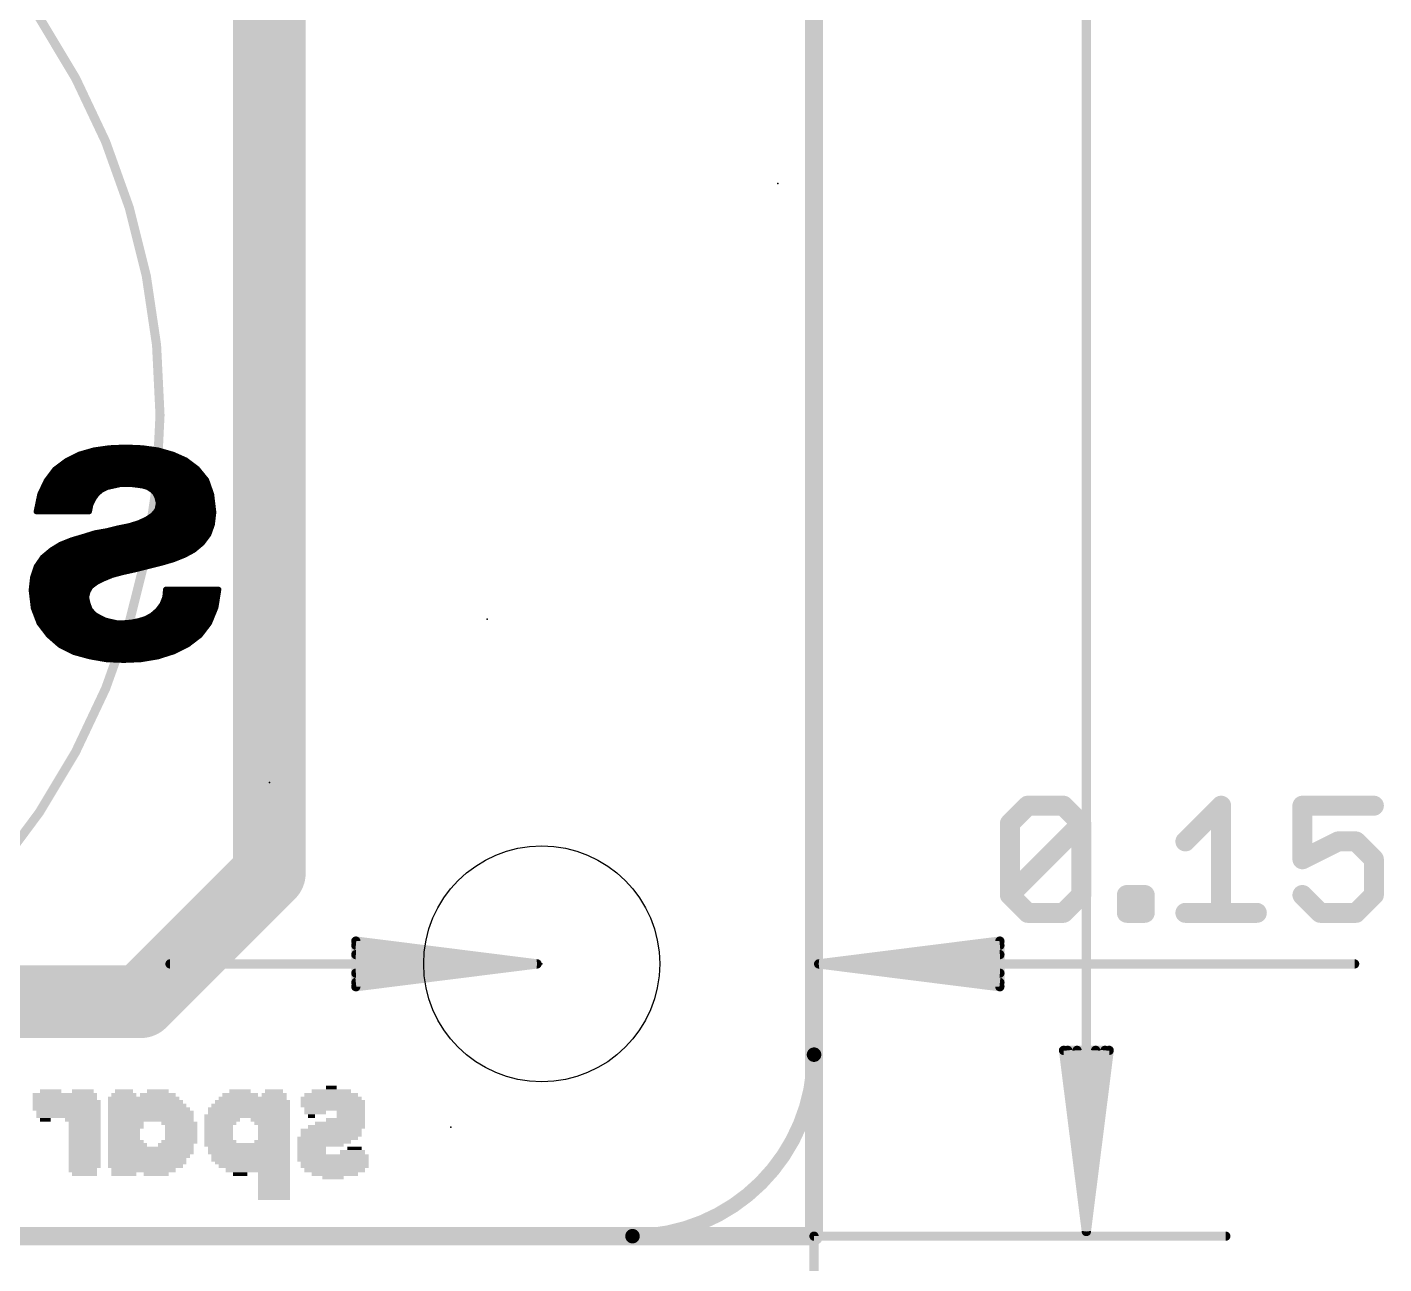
# Model space of a CAD drawing. Extents: x -5 to 107, y -9 to 51.
# Drawn here: x 27.09 to 46.07, y -0.39 to 16.92 of the extents above; entities that cross this region are included whole.
import ezdxf

# ---------------------------------------------------------------- set-up
doc = ezdxf.new("R2010")
doc.units = 0
for name, color, linetype in [('1', 12, 'CONTINUOUS'), ('16', 132, 'CONTINUOUS'), ('20', 53, 'CONTINUOUS'), ('22', 40, 'CONTINUOUS'), ('23', 53, 'CONTINUOUS'), ('24', 53, 'CONTINUOUS'), ('49', 253, 'CONTINUOUS'), ('51', 53, 'CONTINUOUS')]:
    doc.layers.add(name, color=color, linetype=linetype)

# ---------------------------------------------------------------- blocks, each defined once
blk = doc.blocks.new('RECT')
blk.add_solid([(-0.5, -0.5), (0.5, -0.5), (-0.5, 0.5), (0.5, 0.5)])

msp = doc.modelspace()

# ---------------------------------------------------------------- linework, layer by layer
at = {"layer": '1', "const_width": 1.016}
for points in [[(30.48, 5.08), (30.48, 29.21)], [(28.68, 3.28), (30.48, 5.08)], [(19.05, 3.28), (28.68, 3.28)]]:
    msp.add_lwpolyline(points, dxfattribs=at)
at = {"layer": '1', "const_width": 0.508}
for points in [[(30.6596, 4.9004, 1), (30.3004, 5.2596)], [(30.226, 5.08, 1), (30.734, 5.08)], [(28.5004, 3.4596, 1), (28.8596, 3.1004)], [(28.68, 3.026, 1), (28.68, 3.534)]]:
    msp.add_lwpolyline(points, format="xyb", dxfattribs=at)
at = {"layer": '16', "const_width": 0.254}
for points in [[(38.1, 0), (38.1, 50.8)], [(0, 0), (38.1, 0)]]:
    msp.add_lwpolyline(points, dxfattribs=at)
at = {"layer": '16', "const_width": 0.127}
for points in [[(38.0365, 0, 1), (38.1635, 0)], [(38.1, -0.0635, 1), (38.1, 0.0635)]]:
    msp.add_lwpolyline(points, format="xyb", dxfattribs=at)
at = {"layer": '20', "const_width": 0.2032}
for points in [[(38.1, 48.26), (38.1, 2.54)], [(2.54, 0), (35.56, 0)]]:
    msp.add_lwpolyline(points, dxfattribs=at)
at = {"layer": '20'}
for points, const_width in [([(35.56, 0, 0.4142), (38.1, 2.54)], 0.2032), ([(38.1508, 2.54, 1), (38.0492, 2.54)], 0.1016), ([(38.0492, 2.54, 1), (38.1508, 2.54)], 0.1016), ([(35.56, 0.0508, 1), (35.56, -0.0508)], 0.1016), ([(35.56, -0.0508, 1), (35.56, 0.0508)], 0.1016)]:
    msp.add_lwpolyline(points, format="xyb", dxfattribs=dict(at, const_width=const_width))
msp.add_circle((34.29, 3.81), 1.651, dxfattribs=at)
at = {"layer": '22', "const_width": 0.0762}
for points in [[(28.03, 11), (27.82, 10.94)], [(27.9348, 10.9728), (29.0152, 10.9728)], [(28.24, 11.03), (28.03, 11)], [(28.47, 11.04), (28.24, 11.03)], [(28.7, 11.03), (28.47, 11.04)], [(28.92, 11), (28.7, 11.03)], [(29.13, 10.94), (28.92, 11)], [(27.64, 10.85), (27.48, 10.73)], [(27.6005, 10.8204), (29.3628, 10.8204)], [(27.82, 10.94), (27.64, 10.85)], [(27.7332, 10.8966), (29.2277, 10.8966)], [(29.31, 10.86), (29.13, 10.94)], [(29.47, 10.74), (29.31, 10.86)], [(27.48, 10.73), (27.36, 10.57)], [(27.3764, 10.5918), (29.5904, 10.5918)], [(27.4335, 10.668), (29.5285, 10.668)], [(27.4989, 10.7442), (29.4644, 10.7442)], [(29.6, 10.58), (29.47, 10.74)], [(27.36, 10.57), (27.27, 10.38)], [(27.2981, 10.4394), (28.1293, 10.4394)], [(27.3342, 10.5156), (28.3702, 10.5156)], [(28.07, 10.39), (28.13, 10.44)], [(28.13, 10.44), (28.21, 10.48)], [(28.21, 10.48), (28.3, 10.5)], [(28.3, 10.5), (28.39, 10.52)], [(28.39, 10.52), (28.56, 10.52)], [(28.56, 10.52), (28.64, 10.51)], [(28.5952, 10.5156), (29.6225, 10.5156)], [(28.64, 10.51), (28.71, 10.5)], [(28.71, 10.5), (28.78, 10.48)], [(28.78, 10.48), (28.84, 10.44)], [(28.84, 10.44), (28.88, 10.4)], [(28.8406, 10.4394), (29.6492, 10.4394)], [(29.67, 10.38), (29.6, 10.58)], [(27.27, 10.38), (27.22, 10.14)], [(27.2506, 10.287), (28.0035, 10.287)], [(27.2665, 10.3632), (28.0509, 10.3632)], [(27.96, 10.14), (27.98, 10.24)], [(27.98, 10.24), (28.02, 10.32)], [(28.02, 10.32), (28.07, 10.39)], [(28.88, 10.4), (28.91, 10.34)], [(28.8984, 10.3632), (29.672, 10.3632)], [(28.91, 10.34), (28.93, 10.26)], [(28.93, 10.26), (28.91, 10.16)], [(28.9233, 10.287), (29.6812, 10.287)], [(29.7, 10.13), (29.67, 10.38)], [(27.22, 10.14), (27.96, 10.14)], [(27.2348, 10.2108), (27.9742, 10.2108)], [(28.76, 10.03), (28.65, 9.98)], [(28.85, 10.09), (28.76, 10.03)], [(28.8026, 10.0584), (29.6916, 10.0584)], [(28.91, 10.16), (28.85, 10.09)], [(28.8882, 10.1346), (29.6995, 10.1346)], [(28.9202, 10.2108), (29.6903, 10.2108)], [(29.68, 9.96), (29.7, 10.13)], [(28.04, 9.84), (27.88, 9.79)], [(28.21, 9.87), (28.04, 9.84)], [(28.37, 9.91), (28.21, 9.87)], [(28.354, 9.906), (29.6607, 9.906)], [(28.52, 9.94), (28.37, 9.91)], [(28.65, 9.98), (28.52, 9.94)], [(28.6548, 9.9822), (29.6826, 9.9822)], [(29.63, 9.82), (29.68, 9.96)], [(27.56, 9.68), (27.43, 9.6)], [(27.5558, 9.6774), (29.5129, 9.6774)], [(27.71, 9.74), (27.56, 9.68)], [(27.88, 9.79), (27.71, 9.74)], [(27.7562, 9.7536), (29.5802, 9.7536)], [(28.0074, 9.8298), (29.6335, 9.8298)], [(29.42, 9.6), (29.54, 9.7)], [(29.54, 9.7), (29.63, 9.82)], [(27.31, 9.5), (27.22, 9.37)], [(27.43, 9.6), (27.31, 9.5)], [(27.34, 9.525), (29.2775, 9.525)], [(27.432, 9.6012), (29.4214, 9.6012)], [(28.97, 9.42), (29.14, 9.47)], [(29.14, 9.47), (29.29, 9.53)], [(29.29, 9.53), (29.42, 9.6)], [(27.22, 9.37), (27.17, 9.22)], [(27.1955, 9.2964), (28.4588, 9.2964)], [(27.2218, 9.3726), (28.7804, 9.3726)], [(27.2746, 9.4488), (29.0679, 9.4488)], [(28.28, 9.25), (28.43, 9.29)], [(28.43, 9.29), (28.61, 9.33)], [(28.61, 9.33), (28.81, 9.38)], [(28.81, 9.38), (28.97, 9.42)], [(27.17, 9.22), (27.15, 9.04)], [(27.1616, 9.144), (28.052, 9.144)], [(27.1701, 9.2202), (28.2085, 9.2202)], [(27.94, 9.02), (27.98, 9.09)], [(27.98, 9.09), (28.06, 9.15)], [(28.06, 9.15), (28.16, 9.2)], [(28.16, 9.2), (28.28, 9.25)], [(27.15, 9.04), (27.18, 8.79)], [(27.1531, 9.0678), (27.9673, 9.0678)], [(27.1558, 8.9916), (27.9329, 8.9916)], [(27.165, 8.9154), (27.9255, 8.9154)], [(27.92, 8.94), (27.94, 9.02)], [(27.94, 8.85), (27.92, 8.94)], [(29.02, 8.94), (28.98, 8.84)], [(29.0102, 8.9154), (29.7485, 8.9154)], [(29.03, 9.05), (29.02, 8.94)], [(29.0247, 8.9916), (29.7607, 8.9916)], [(29.12, 9.05), (29.03, 9.05)], [(29.77, 9.05), (29.12, 9.05)], [(29.73, 8.8), (29.77, 9.05)], [(27.1741, 8.8392), (27.9441, 8.8392)], [(27.18, 8.79), (27.26, 8.58)], [(27.1903, 8.763), (27.976, 8.763)], [(27.97, 8.77), (27.94, 8.85)], [(28.03, 8.7), (27.97, 8.77)], [(28.1, 8.66), (28.03, 8.7)], [(28.92, 8.76), (28.84, 8.69)], [(28.98, 8.84), (28.92, 8.76)], [(28.9223, 8.763), (29.7149, 8.763)], [(28.9794, 8.8392), (29.7363, 8.8392)], [(29.64, 8.58), (29.73, 8.8)], [(27.2193, 8.6868), (28.0531, 8.6868)], [(27.2483, 8.6106), (28.2176, 8.6106)], [(27.26, 8.58), (27.39, 8.41)], [(27.2949, 8.5344), (29.6051, 8.5344)], [(28.18, 8.62), (28.1, 8.66)], [(28.26, 8.6), (28.18, 8.62)], [(28.35, 8.58), (28.26, 8.6)], [(28.43, 8.58), (28.35, 8.58)], [(28.55, 8.59), (28.43, 8.58)], [(28.65, 8.61), (28.55, 8.59)], [(28.75, 8.64), (28.65, 8.61)], [(28.652, 8.6106), (29.6525, 8.6106)], [(28.84, 8.69), (28.75, 8.64)], [(28.8342, 8.6868), (29.6837, 8.6868)], [(29.51, 8.41), (29.64, 8.58)], [(27.3531, 8.4582), (29.5469, 8.4582)], [(27.39, 8.41), (27.55, 8.27)], [(27.422, 8.382), (29.4734, 8.382)], [(29.34, 8.28), (29.51, 8.41)], [(27.5091, 8.3058), (29.3737, 8.3058)], [(27.55, 8.27), (27.75, 8.17)], [(27.6308, 8.2296), (29.2392, 8.2296)], [(27.75, 8.17), (27.97, 8.11)], [(27.8109, 8.1534), (29.0564, 8.1534)], [(28.92, 8.11), (29.14, 8.18)], [(29.14, 8.18), (29.34, 8.28)], [(27.97, 8.11), (28.2, 8.07)], [(28.1586, 8.0772), (28.7232, 8.0772)], [(28.2, 8.07), (28.44, 8.06)], [(28.44, 8.06), (28.68, 8.07)], [(28.68, 8.07), (28.92, 8.11)]]:
    msp.add_lwpolyline(points, dxfattribs=at)
at = {"layer": '22', "const_width": 0.0381}
for points in [[(27.9348, 10.9919, 1), (27.9348, 10.9538)], [(28.0273, 11.0189, 1), (28.0327, 10.9811)], [(28.0352, 10.9817, 1), (28.0248, 11.0183)], [(28.2392, 11.049, 1), (28.2408, 11.011)], [(28.2427, 11.0111, 1), (28.2373, 11.0489)], [(28.4708, 11.059, 1), (28.4692, 11.021)], [(28.4708, 11.021, 1), (28.4692, 11.059)], [(28.7026, 11.0489, 1), (28.6974, 11.0111)], [(28.6992, 11.011, 1), (28.7008, 11.049)], [(28.9252, 11.0183, 1), (28.9148, 10.9817)], [(28.9174, 10.9811, 1), (28.9226, 11.0189)], [(29.0152, 10.9538, 1), (29.0152, 10.9919)], [(27.6005, 10.8395, 1), (27.6005, 10.8014)], [(27.6315, 10.867, 1), (27.6485, 10.833)], [(27.6514, 10.8348, 1), (27.6286, 10.8652)], [(27.7332, 10.9157, 1), (27.7332, 10.8776)], [(27.8148, 10.9583, 1), (27.8252, 10.9217)], [(27.8285, 10.923, 1), (27.8115, 10.957)], [(29.1377, 10.9574, 1), (29.1223, 10.9226)], [(29.1248, 10.9217, 1), (29.1352, 10.9583)], [(29.2277, 10.8776, 1), (29.2277, 10.9157)], [(29.3214, 10.8752, 1), (29.2986, 10.8448)], [(29.3023, 10.8426, 1), (29.3177, 10.8774)], [(29.3628, 10.8014, 1), (29.3628, 10.8395)], [(27.3764, 10.6109, 1), (27.3764, 10.5728)], [(27.4335, 10.6871, 1), (27.4335, 10.649)], [(27.4686, 10.7452, 1), (27.4914, 10.7148)], [(27.4952, 10.7186, 1), (27.4648, 10.7414)], [(27.4989, 10.7633, 1), (27.4989, 10.7252)], [(29.4848, 10.752, 1), (29.4552, 10.728)], [(29.4586, 10.7248, 1), (29.4814, 10.7552)], [(29.4644, 10.7252, 1), (29.4644, 10.7633)], [(29.5285, 10.649, 1), (29.5285, 10.6871)], [(29.5904, 10.5728, 1), (29.5904, 10.6109)], [(27.2981, 10.4585, 1), (27.2981, 10.4204)], [(27.3342, 10.5347, 1), (27.3342, 10.4966)], [(27.3448, 10.5814, 1), (27.3752, 10.5586)], [(27.3772, 10.5618, 1), (27.3428, 10.5782)], [(28.1215, 10.457, 1), (28.1385, 10.423)], [(28.1422, 10.4254, 1), (28.1178, 10.4546)], [(28.1293, 10.4204, 1), (28.1293, 10.4585)], [(28.2059, 10.4986, 1), (28.2141, 10.4614)], [(28.2185, 10.463, 1), (28.2015, 10.497)], [(28.2959, 10.5186, 1), (28.3041, 10.4814)], [(28.3041, 10.4814, 1), (28.2959, 10.5186)], [(28.3702, 10.4966, 1), (28.3702, 10.5347)], [(28.39, 10.5391, 1), (28.39, 10.501)], [(28.3941, 10.5014, 1), (28.3859, 10.5386)], [(28.5624, 10.5389, 1), (28.5576, 10.5011)], [(28.56, 10.501, 1), (28.56, 10.5391)], [(28.5952, 10.5347, 1), (28.5952, 10.4966)], [(28.6427, 10.5289, 1), (28.6373, 10.4911)], [(28.6376, 10.4911, 1), (28.6424, 10.5289)], [(28.7152, 10.5183, 1), (28.7048, 10.4817)], [(28.7073, 10.4811, 1), (28.7127, 10.5189)], [(28.7906, 10.4959, 1), (28.7694, 10.4641)], [(28.7748, 10.4617, 1), (28.7852, 10.4983)], [(28.8535, 10.4535, 1), (28.8265, 10.4265)], [(28.8406, 10.4585, 1), (28.8406, 10.4204)], [(28.8294, 10.4241, 1), (28.8506, 10.4559)], [(29.618, 10.5863, 1), (29.582, 10.5737)], [(29.5852, 10.568, 1), (29.6148, 10.592)], [(29.6225, 10.4966, 1), (29.6225, 10.5347)], [(29.6492, 10.4204, 1), (29.6492, 10.4585)], [(27.2506, 10.3061, 1), (27.2506, 10.268)], [(27.2665, 10.3823, 1), (27.2665, 10.3442)], [(27.2528, 10.3882, 1), (27.2872, 10.3718)], [(27.2886, 10.3761, 1), (27.2514, 10.3839)], [(27.963, 10.2485, 1), (27.997, 10.2315)], [(27.9987, 10.2363, 1), (27.9613, 10.2437)], [(28.0045, 10.3311, 1), (28.0355, 10.3089)], [(28.037, 10.3115, 1), (28.003, 10.3285)], [(28.0035, 10.268, 1), (28.0035, 10.3061)], [(28.0509, 10.3442, 1), (28.0509, 10.3823)], [(28.0578, 10.4046, 1), (28.0822, 10.3754)], [(28.0855, 10.3789, 1), (28.0545, 10.4011)], [(28.897, 10.4085, 1), (28.863, 10.3915)], [(28.8665, 10.3865, 1), (28.8935, 10.4135)], [(28.8984, 10.3823, 1), (28.8984, 10.3442)], [(28.9285, 10.3446, 1), (28.8915, 10.3354)], [(28.893, 10.3315, 1), (28.927, 10.3485)], [(28.9233, 10.3061, 1), (28.9233, 10.268)], [(28.9487, 10.2563, 1), (28.9113, 10.2637)], [(28.9115, 10.2554, 1), (28.9485, 10.2646)], [(29.6889, 10.3823, 1), (29.6511, 10.3777)], [(29.652, 10.3737, 1), (29.688, 10.3863)], [(29.672, 10.3442, 1), (29.672, 10.3823)], [(29.6812, 10.268, 1), (29.6812, 10.3061)], [(27.22, 10.1591, 1), (27.22, 10.121)], [(27.2014, 10.1439, 1), (27.2386, 10.1361)], [(27.2348, 10.2299, 1), (27.2348, 10.1918)], [(27.9413, 10.1437, 1), (27.9787, 10.1363)], [(27.96, 10.121, 1), (27.96, 10.1591)], [(27.9742, 10.1918, 1), (27.9742, 10.2299)], [(28.7494, 10.0459, 1), (28.7706, 10.0141)], [(28.7679, 10.0127, 1), (28.7521, 10.0473)], [(28.8026, 10.0775, 1), (28.8026, 10.0394)], [(28.8355, 10.1024, 1), (28.8645, 10.0776)], [(28.8606, 10.0741, 1), (28.8394, 10.1059)], [(28.8882, 10.1537, 1), (28.8882, 10.1156)], [(28.8913, 10.1637, 1), (28.9287, 10.1563)], [(28.9245, 10.1476, 1), (28.8955, 10.1724)], [(28.9202, 10.2299, 1), (28.9202, 10.1918)], [(29.7189, 10.1278, 1), (29.6811, 10.1322)], [(29.6811, 10.1277, 1), (29.7189, 10.1323)], [(29.6903, 10.1918, 1), (29.6903, 10.2299)], [(29.6916, 10.0394, 1), (29.6916, 10.0775)], [(29.6995, 10.1156, 1), (29.6995, 10.1537)], [(28.0367, 9.8588, 1), (28.0433, 9.8212)], [(28.0457, 9.8218, 1), (28.0343, 9.8582)], [(28.2054, 9.8885, 1), (28.2146, 9.8515)], [(28.2133, 9.8512, 1), (28.2067, 9.8888)], [(28.354, 9.9251, 1), (28.354, 9.887)], [(28.3663, 9.9287, 1), (28.3737, 9.8913)], [(28.3746, 9.8915, 1), (28.3654, 9.9285)], [(28.5144, 9.9582, 1), (28.5256, 9.9218)], [(28.5237, 9.9213, 1), (28.5163, 9.9587)], [(28.6421, 9.9973, 1), (28.6579, 9.9627)], [(28.6548, 10.0013, 1), (28.6548, 9.9632)], [(28.6556, 9.9618, 1), (28.6444, 9.9982)], [(29.6607, 9.887, 1), (29.6607, 9.9251)], [(29.6611, 9.9622, 1), (29.6989, 9.9578)], [(29.6979, 9.9536, 1), (29.6621, 9.9664)], [(29.6826, 9.9632, 1), (29.6826, 10.0013)], [(27.5558, 9.6965, 1), (27.5558, 9.6584)], [(27.5529, 9.6977, 1), (27.5671, 9.6623)], [(27.57, 9.6638, 1), (27.55, 9.6962)], [(27.7046, 9.7583, 1), (27.7154, 9.7217)], [(27.7171, 9.7223, 1), (27.7029, 9.7577)], [(27.7562, 9.7727, 1), (27.7562, 9.7346)], [(27.8743, 9.8082, 1), (27.8857, 9.7718)], [(27.8854, 9.7717, 1), (27.8746, 9.8083)], [(28.0074, 9.8489, 1), (28.0074, 9.8108)], [(29.5129, 9.6584, 1), (29.5129, 9.6965)], [(29.5248, 9.7114, 1), (29.5552, 9.6886)], [(29.5522, 9.6854, 1), (29.5278, 9.7146)], [(29.5802, 9.7346, 1), (29.5802, 9.7727)], [(29.6121, 9.8264, 1), (29.6479, 9.8136)], [(29.6452, 9.8086, 1), (29.6148, 9.8314)], [(29.6335, 9.8108, 1), (29.6335, 9.8489)], [(27.2978, 9.5146, 1), (27.3222, 9.4854)], [(27.3257, 9.4892, 1), (27.2943, 9.5108)], [(27.34, 9.5441, 1), (27.34, 9.506)], [(27.42, 9.6162, 1), (27.44, 9.5838)], [(27.432, 9.6203, 1), (27.432, 9.5822)], [(27.4422, 9.5854, 1), (27.4178, 9.6146)], [(29.1329, 9.4877, 1), (29.1471, 9.4523)], [(29.1454, 9.4517, 1), (29.1346, 9.4883)], [(29.281, 9.5468, 1), (29.299, 9.5132)], [(29.2775, 9.506, 1), (29.2775, 9.5441)], [(29.2971, 9.5123, 1), (29.2829, 9.5477)], [(29.4078, 9.6146, 1), (29.4322, 9.5854)], [(29.429, 9.5832, 1), (29.411, 9.6168)], [(29.4214, 9.5822, 1), (29.4214, 9.6203)], [(27.1955, 9.3155, 1), (27.1955, 9.2774)], [(27.2043, 9.3808, 1), (27.2357, 9.3592)], [(27.2381, 9.364, 1), (27.2019, 9.376)], [(27.2218, 9.3917, 1), (27.2218, 9.3536)], [(27.2746, 9.4679, 1), (27.2746, 9.4298)], [(28.4259, 9.3086, 1), (28.4341, 9.2714)], [(28.4349, 9.2716, 1), (28.4251, 9.3084)], [(28.4588, 9.2774, 1), (28.4588, 9.3155)], [(28.6054, 9.3485, 1), (28.6146, 9.3115)], [(28.6141, 9.3114, 1), (28.6059, 9.3486)], [(28.7804, 9.3536, 1), (28.7804, 9.3917)], [(28.8054, 9.3985, 1), (28.8146, 9.3615)], [(28.8146, 9.3615, 1), (28.8054, 9.3985)], [(28.9646, 9.4383, 1), (28.9754, 9.4017)], [(28.9746, 9.4015, 1), (28.9654, 9.4385)], [(29.0679, 9.4298, 1), (29.0679, 9.4679)], [(27.1616, 9.1631, 1), (27.1616, 9.125)], [(27.1519, 9.226, 1), (27.1881, 9.214)], [(27.1701, 9.2393, 1), (27.1701, 9.2012)], [(27.1889, 9.2179, 1), (27.1511, 9.2221)], [(27.9686, 9.1052, 1), (27.9914, 9.0748)], [(27.9965, 9.0805, 1), (27.9635, 9.0995)], [(28.0515, 9.167, 1), (28.0685, 9.133)], [(28.0714, 9.1348, 1), (28.0486, 9.1652)], [(28.052, 9.125, 1), (28.052, 9.1631)], [(28.1527, 9.2176, 1), (28.1673, 9.1824)], [(28.1685, 9.183, 1), (28.1515, 9.217)], [(28.2085, 9.2012, 1), (28.2085, 9.2393)], [(28.2751, 9.2684, 1), (28.2849, 9.2316)], [(28.2873, 9.2324, 1), (28.2727, 9.2676)], [(27.1689, 9.0423, 1), (27.1311, 9.0377)], [(27.1311, 9.0421, 1), (27.1689, 9.0379)], [(27.1531, 9.0869, 1), (27.1531, 9.0488)], [(27.1558, 9.0107, 1), (27.1558, 8.9726)], [(27.165, 8.9345, 1), (27.165, 8.8963)], [(27.9386, 8.9441, 1), (27.9014, 8.9359)], [(27.9015, 8.9446, 1), (27.9385, 8.9354)], [(27.9235, 9.0295, 1), (27.9565, 9.0105)], [(27.9585, 9.0154, 1), (27.9215, 9.0246)], [(27.9255, 8.8963, 1), (27.9255, 8.9345)], [(27.9329, 8.9726, 1), (27.9329, 9.0107)], [(27.9673, 9.0488, 1), (27.9673, 9.0869)], [(29.0102, 8.9345, 1), (29.0102, 8.8963)], [(29.001, 8.9417, 1), (29.039, 8.9383)], [(29.0377, 8.9329, 1), (29.0023, 8.9471)], [(29.0247, 9.0107, 1), (29.0247, 8.9726)], [(29.03, 9.0691, 1), (29.03, 9.031)], [(29.049, 9.0483, 1), (29.011, 9.0517)], [(29.12, 9.0691, 1), (29.12, 9.031)], [(29.12, 9.031, 1), (29.12, 9.0691)], [(29.7485, 8.8963, 1), (29.7485, 8.9345)], [(29.7888, 9.047, 1), (29.7512, 9.053)], [(29.7607, 8.9726, 1), (29.7607, 9.0107)], [(29.77, 9.031, 1), (29.77, 9.0691)], [(27.1741, 8.8582, 1), (27.1741, 8.8201)], [(27.1978, 8.7968, 1), (27.1622, 8.7832)], [(27.1611, 8.7877, 1), (27.1989, 8.7923)], [(27.1903, 8.782, 1), (27.1903, 8.7439)], [(27.9578, 8.8567, 1), (27.9222, 8.8433)], [(27.9214, 8.8459, 1), (27.9586, 8.8541)], [(27.9441, 8.8201, 1), (27.9441, 8.8582)], [(27.9845, 8.7824, 1), (27.9555, 8.7576)], [(27.9522, 8.7633, 1), (27.9878, 8.7767)], [(27.976, 8.7439, 1), (27.976, 8.782)], [(28.0395, 8.7165, 1), (28.0205, 8.6835)], [(28.0155, 8.6876, 1), (28.0445, 8.7124)], [(28.9048, 8.7714, 1), (28.9352, 8.7486)], [(28.9223, 8.782, 1), (28.9223, 8.7439)], [(28.9325, 8.7457, 1), (28.9075, 8.7743)], [(28.9794, 8.8582, 1), (28.9794, 8.8201)], [(28.9623, 8.8471, 1), (28.9977, 8.8329)], [(28.9952, 8.8286, 1), (28.9648, 8.8514)], [(29.7112, 8.803, 1), (29.7488, 8.797)], [(29.7476, 8.7928, 1), (29.7124, 8.8072)], [(29.7149, 8.7439, 1), (29.7149, 8.782)], [(29.7363, 8.8201, 1), (29.7363, 8.8582)], [(27.2193, 8.7058, 1), (27.2193, 8.6677)], [(27.2483, 8.6296, 1), (27.2483, 8.5915)], [(27.2751, 8.5916, 1), (27.2449, 8.5684)], [(27.2422, 8.5732, 1), (27.2778, 8.5868)], [(27.2949, 8.5534, 1), (27.2949, 8.5153)], [(28.0531, 8.6677, 1), (28.0531, 8.7058)], [(28.1085, 8.677, 1), (28.0915, 8.643)], [(28.0905, 8.6435, 1), (28.1095, 8.6765)], [(28.1846, 8.6385, 1), (28.1754, 8.6015)], [(28.1715, 8.603, 1), (28.1885, 8.637)], [(28.2176, 8.5915, 1), (28.2176, 8.6296)], [(28.2641, 8.6186, 1), (28.2559, 8.5814)], [(28.2554, 8.5815, 1), (28.2646, 8.6185)], [(28.35, 8.5991, 1), (28.35, 8.561)], [(28.3459, 8.5614, 1), (28.3541, 8.5986)], [(28.4284, 8.599, 1), (28.4316, 8.561)], [(28.43, 8.561, 1), (28.43, 8.5991)], [(28.5463, 8.6087, 1), (28.5537, 8.5713)], [(28.5516, 8.571, 1), (28.5484, 8.609)], [(28.6445, 8.6282, 1), (28.6555, 8.5918)], [(28.652, 8.6296, 1), (28.652, 8.5915)], [(28.6537, 8.5913, 1), (28.6463, 8.6287)], [(28.7407, 8.6567, 1), (28.7593, 8.6233)], [(28.7555, 8.6218, 1), (28.7445, 8.6582)], [(28.8342, 8.7058, 1), (28.8342, 8.6677)], [(28.8275, 8.7043, 1), (28.8525, 8.6757)], [(28.8493, 8.6733, 1), (28.8307, 8.7067)], [(29.6051, 8.5153, 1), (29.6051, 8.5534)], [(29.6224, 8.5872, 1), (29.6576, 8.5728)], [(29.6551, 8.5684, 1), (29.6249, 8.5916)], [(29.6525, 8.5915, 1), (29.6525, 8.6296)], [(29.6837, 8.6677, 1), (29.6837, 8.7058)], [(27.3531, 8.4772, 1), (27.3531, 8.4391)], [(27.4025, 8.4243, 1), (27.3775, 8.3957)], [(27.3749, 8.3984, 1), (27.4051, 8.4216)], [(27.422, 8.401, 1), (27.422, 8.3629)], [(29.4734, 8.3629, 1), (29.4734, 8.401)], [(29.4949, 8.4216, 1), (29.5251, 8.3984)], [(29.5216, 8.3949, 1), (29.4984, 8.4251)], [(29.5469, 8.4391, 1), (29.5469, 8.4772)], [(27.5091, 8.3248, 1), (27.5091, 8.2867)], [(27.5585, 8.287, 1), (27.5415, 8.253)], [(27.5375, 8.2557, 1), (27.5625, 8.2843)], [(27.6308, 8.2486, 1), (27.6308, 8.2105)], [(27.755, 8.1884, 1), (27.745, 8.1516)], [(27.7415, 8.153, 1), (27.7585, 8.187)], [(27.8109, 8.1724, 1), (27.8109, 8.1343)], [(29.0564, 8.1343, 1), (29.0564, 8.1724)], [(29.1315, 8.197, 1), (29.1485, 8.163)], [(29.1458, 8.1618, 1), (29.1342, 8.1982)], [(29.2392, 8.2105, 1), (29.2392, 8.2486)], [(29.3284, 8.2951, 1), (29.3516, 8.2649)], [(29.3485, 8.263, 1), (29.3315, 8.297)], [(29.3737, 8.2867, 1), (29.3737, 8.3248)], [(27.9733, 8.1288, 1), (27.9667, 8.0912)], [(27.965, 8.0916, 1), (27.975, 8.1284)], [(28.1586, 8.0963, 1), (28.1586, 8.0582)], [(28.2008, 8.089, 1), (28.1992, 8.051)], [(28.1967, 8.0512, 1), (28.2033, 8.0888)], [(28.4392, 8.079, 1), (28.4408, 8.041)], [(28.4392, 8.041, 1), (28.4408, 8.079)], [(28.6769, 8.0888, 1), (28.6831, 8.0512)], [(28.6808, 8.051, 1), (28.6792, 8.089)], [(28.7232, 8.0582, 1), (28.7232, 8.0963)], [(28.9142, 8.1282, 1), (28.9258, 8.0918)], [(28.9231, 8.0912, 1), (28.9169, 8.1288)]]:
    msp.add_lwpolyline(points, format="xyb", dxfattribs=at)
at = {"layer": '23'}
for p in [(37.592, 14.732), (33.528, 8.636), (34.29, 3.81)]:
    msp.add_point(p, dxfattribs=at)
at = {"layer": '24'}
for p in [(30.48, 6.35), (33.02, 1.524)]:
    msp.add_point(p, dxfattribs=at)
at = {"layer": '49'}
for points, const_width in [([(41.91, 0.065), (41.91, 50.735)], 0.13), ([(40.8397, 5.7741), (41.0897, 6.0241)], 0.2794), ([(41.0897, 6.0241), (41.5896, 6.0241)], 0.2794), ([(41.5896, 6.0241), (41.8396, 5.7741)], 0.2794), ([(43.2954, 5.5241), (43.7954, 6.0241)], 0.2794), ([(43.7954, 6.0241), (43.7954, 4.5242)], 0.2794), ([(45.9325, 6.0241), (44.9326, 6.0241)], 0.2794), ([(44.9326, 6.0241), (44.9326, 5.2741)], 0.2794), ([(40.8397, 4.7742), (40.8397, 5.7741)], 0.2794), ([(40.8397, 4.7742), (41.8396, 5.7741)], 0.2794), ([(41.8396, 5.7741), (41.8396, 4.7742)], 0.2794), ([(44.9326, 5.2741), (45.4325, 5.5241)], 0.2794), ([(45.4325, 5.5241), (45.6825, 5.5241)], 0.2794), ([(45.6825, 5.5241), (45.9325, 5.2741)], 0.2794), ([(45.9325, 5.2741), (45.9325, 4.7742)], 0.2794), ([(41.0897, 4.5242), (40.8397, 4.7742)], 0.2794), ([(41.8396, 4.7742), (41.5896, 4.5242)], 0.2794), ([(42.4769, 4.5242), (42.4769, 4.7742)], 0.2794), ([(42.4769, 4.7742), (42.7268, 4.7742)], 0.2794), ([(42.7268, 4.7742), (42.7268, 4.5242)], 0.2794), ([(45.1826, 4.5242), (44.9326, 4.7742)], 0.2794), ([(45.9325, 4.7742), (45.6825, 4.5242)], 0.2794), ([(41.5896, 4.5242), (41.0897, 4.5242)], 0.2794), ([(42.7268, 4.5242), (42.4769, 4.5242)], 0.2794), ([(43.2954, 4.5242), (44.2954, 4.5242)], 0.2794), ([(45.6825, 4.5242), (45.1826, 4.5242)], 0.2794), ([(34.225, 3.81), (31.69, 4.1292)], 0.13), ([(31.69, 4.1292), (31.69, 3.4908)], 0.13), ([(38.165, 3.81), (40.7, 4.1292)], 0.13), ([(40.7, 4.1292), (40.7, 3.4908)], 0.13), ([(34.225, 3.81), (31.69, 4.07)], 0.13), ([(34.225, 3.81), (31.69, 3.94)], 0.13), ([(38.165, 3.81), (40.7, 4.07)], 0.13), ([(38.165, 3.81), (40.7, 3.94)], 0.13), ([(34.225, 3.81), (29.09, 3.81)], 0.13), ([(31.69, 3.4908), (34.225, 3.81)], 0.13), ([(31.69, 3.68), (34.225, 3.81)], 0.13), ([(31.69, 3.55), (34.225, 3.81)], 0.13), ([(38.165, 3.81), (45.6628, 3.81)], 0.13), ([(40.7, 3.4908), (38.165, 3.81)], 0.13), ([(40.7, 3.68), (38.165, 3.81)], 0.13), ([(40.7, 3.55), (38.165, 3.81)], 0.13), ([(41.91, 0.065), (41.5908, 2.6)], 0.13), ([(41.5908, 2.6), (42.2292, 2.6)], 0.13), ([(41.91, 0.065), (41.65, 2.6)], 0.13), ([(41.91, 0.065), (41.78, 2.6)], 0.13), ([(42.2292, 2.6), (41.91, 0.065)], 0.13), ([(42.04, 2.6), (41.91, 0.065)], 0.13), ([(42.17, 2.6), (41.91, 0.065)], 0.13), ([(38.1, 0), (43.86, 0)], 0.13), ([(38.1, 0), (38.1, -4.49)], 0.13)]:
    msp.add_lwpolyline(points, dxfattribs=dict(at, const_width=const_width))
for points, const_width in [([(41.0897, 6.0939, 1), (41.0897, 5.9542)], 0.1397), ([(41.1391, 5.9747, 1), (41.0403, 6.0735)], 0.1397), ([(41.639, 6.0735, 1), (41.5402, 5.9747)], 0.1397), ([(41.5896, 5.9542, 1), (41.5896, 6.0939)], 0.1397), ([(43.8652, 6.0241, 1), (43.7255, 6.0241)], 0.1397), ([(43.8448, 5.9747, 1), (43.746, 6.0735)], 0.1397), ([(45.0024, 6.0241, 1), (44.8627, 6.0241)], 0.1397), ([(44.9326, 6.0939, 1), (44.9326, 5.9542)], 0.1397), ([(45.9325, 5.9542, 1), (45.9325, 6.0939)], 0.1397), ([(40.9096, 5.7741, 1), (40.7698, 5.7741)], 0.1397), ([(40.7903, 5.8235, 1), (40.8891, 5.7247)], 0.1397), ([(41.9095, 5.7741, 1), (41.7698, 5.7741)], 0.1397), ([(41.889, 5.7247, 1), (41.7902, 5.8235)], 0.1397), ([(41.7902, 5.7247, 1), (41.889, 5.8235)], 0.1397), ([(43.246, 5.5735, 1), (43.3448, 5.4747)], 0.1397), ([(45.4325, 5.594, 1), (45.4325, 5.4543)], 0.1397), ([(45.4638, 5.4616, 1), (45.4013, 5.5866)], 0.1397), ([(45.7319, 5.5735, 1), (45.6331, 5.4747)], 0.1397), ([(45.6825, 5.4543, 1), (45.6825, 5.594)], 0.1397), ([(44.8627, 5.2741, 1), (45.0024, 5.2741)], 0.1397), ([(44.9014, 5.3366, 1), (44.9638, 5.2117)], 0.1397), ([(46.0024, 5.2741, 1), (45.8627, 5.2741)], 0.1397), ([(45.8831, 5.2247, 1), (45.9819, 5.3235)], 0.1397), ([(40.7698, 4.7742, 1), (40.9096, 4.7742)], 0.1397), ([(40.8891, 4.8236, 1), (40.7903, 4.7248)], 0.1397), ([(40.7903, 4.8236, 1), (40.8891, 4.7248)], 0.1397), ([(41.7698, 4.7742, 1), (41.9095, 4.7742)], 0.1397), ([(41.889, 4.7248, 1), (41.7902, 4.8236)], 0.1397), ([(42.5467, 4.7742, 1), (42.407, 4.7742)], 0.1397), ([(42.4769, 4.844, 1), (42.4769, 4.7043)], 0.1397), ([(42.7967, 4.7742, 1), (42.657, 4.7742)], 0.1397), ([(42.7268, 4.7043, 1), (42.7268, 4.844)], 0.1397), ([(44.982, 4.8236, 1), (44.8832, 4.7248)], 0.1397), ([(45.8627, 4.7742, 1), (46.0024, 4.7742)], 0.1397), ([(45.9819, 4.7248, 1), (45.8831, 4.8236)], 0.1397), ([(41.0897, 4.5941, 1), (41.0897, 4.4544)], 0.1397), ([(41.0403, 4.4748, 1), (41.1391, 4.5736)], 0.1397), ([(41.5402, 4.5736, 1), (41.639, 4.4748)], 0.1397), ([(41.5896, 4.4544, 1), (41.5896, 4.5941)], 0.1397), ([(42.407, 4.5242, 1), (42.5467, 4.5242)], 0.1397), ([(42.4769, 4.5941, 1), (42.4769, 4.4544)], 0.1397), ([(42.657, 4.5242, 1), (42.7967, 4.5242)], 0.1397), ([(42.7268, 4.4544, 1), (42.7268, 4.5941)], 0.1397), ([(43.2954, 4.5941, 1), (43.2954, 4.4544)], 0.1397), ([(43.7255, 4.5242, 1), (43.8652, 4.5242)], 0.1397), ([(44.2954, 4.4544, 1), (44.2954, 4.5941)], 0.1397), ([(45.1826, 4.5941, 1), (45.1826, 4.4544)], 0.1397), ([(45.1332, 4.4748, 1), (45.232, 4.5736)], 0.1397), ([(45.6331, 4.5736, 1), (45.7319, 4.4748)], 0.1397), ([(45.6825, 4.4544, 1), (45.6825, 4.5941)], 0.1397), ([(31.6941, 4.1615, 1), (31.6859, 4.097)], 0.065), ([(31.7225, 4.1292, 1), (31.6575, 4.1292)], 0.065), ([(40.7325, 4.1292, 1), (40.6675, 4.1292)], 0.065), ([(40.7041, 4.097, 1), (40.6959, 4.1615)], 0.065), ([(31.6933, 4.1023, 1), (31.6867, 4.0377)], 0.065), ([(31.6917, 3.9725, 1), (31.6883, 3.9075)], 0.065), ([(40.7033, 4.0377, 1), (40.6967, 4.1023)], 0.065), ([(40.7017, 3.9075, 1), (40.6983, 3.9725)], 0.065), ([(29.09, 3.8425, 1), (29.09, 3.7775)], 0.065), ([(34.2291, 3.7778, 1), (34.2209, 3.8422)], 0.065), ([(34.2209, 3.7778, 1), (34.2291, 3.8422)], 0.065), ([(34.2283, 3.7777, 1), (34.2217, 3.8423)], 0.065), ([(34.2217, 3.7777, 1), (34.2283, 3.8423)], 0.065), ([(34.2233, 3.7775, 1), (34.2267, 3.8425)], 0.065), ([(34.2267, 3.7775, 1), (34.2233, 3.8425)], 0.065), ([(34.225, 3.7775, 1), (34.225, 3.8425)], 0.065), ([(38.165, 3.8425, 1), (38.165, 3.7775)], 0.065), ([(38.1691, 3.8422, 1), (38.1609, 3.7778)], 0.065), ([(38.1633, 3.8425, 1), (38.1667, 3.7775)], 0.065), ([(38.1667, 3.8425, 1), (38.1633, 3.7775)], 0.065), ([(38.1683, 3.8423, 1), (38.1617, 3.7777)], 0.065), ([(38.1617, 3.8423, 1), (38.1683, 3.7777)], 0.065), ([(38.1609, 3.8422, 1), (38.1691, 3.7778)], 0.065), ([(45.6628, 3.7775, 1), (45.6628, 3.8425)], 0.065), ([(31.6883, 3.7125, 1), (31.6917, 3.6475)], 0.065), ([(31.6867, 3.5823, 1), (31.6933, 3.5177)], 0.065), ([(40.6967, 3.5177, 1), (40.7033, 3.5823)], 0.065), ([(40.6983, 3.6475, 1), (40.7017, 3.7125)], 0.065), ([(31.6859, 3.523, 1), (31.6941, 3.4585)], 0.065), ([(31.6575, 3.4908, 1), (31.7225, 3.4908)], 0.065), ([(40.6675, 3.4908, 1), (40.7325, 3.4908)], 0.065), ([(40.6959, 3.4585, 1), (40.7041, 3.523)], 0.065), ([(41.623, 2.6041, 1), (41.5585, 2.5959)], 0.065), ([(41.5908, 2.6325, 1), (41.5908, 2.5675)], 0.065), ([(41.6823, 2.6033, 1), (41.6177, 2.5967)], 0.065), ([(41.8125, 2.6017, 1), (41.7475, 2.5983)], 0.065), ([(42.0725, 2.5983, 1), (42.0075, 2.6017)], 0.065), ([(42.2023, 2.5967, 1), (42.1377, 2.6033)], 0.065), ([(42.2615, 2.5959, 1), (42.197, 2.6041)], 0.065), ([(42.2292, 2.5675, 1), (42.2292, 2.6325)], 0.065), ([(38.1, 0.0325, 1), (38.1, -0.0325)], 0.065), ([(38.1325, 0, 1), (38.0675, 0)], 0.065), ([(41.8778, 0.0691, 1), (41.9422, 0.0609)], 0.065), ([(41.8777, 0.0683, 1), (41.9423, 0.0617)], 0.065), ([(41.8775, 0.0633, 1), (41.9425, 0.0667)], 0.065), ([(41.8775, 0.0667, 1), (41.9425, 0.0633)], 0.065), ([(41.8775, 0.065, 1), (41.9425, 0.065)], 0.065), ([(41.8777, 0.0617, 1), (41.9423, 0.0683)], 0.065), ([(41.8778, 0.0609, 1), (41.9422, 0.0691)], 0.065), ([(43.86, -0.0325, 1), (43.86, 0.0325)], 0.065)]:
    msp.add_lwpolyline(points, format="xyb", dxfattribs=dict(at, const_width=const_width))
at = {"layer": '51', "const_width": 0.127}
msp.add_lwpolyline([(18.95, 1.49, 1), (18.95, 21.49, 1), (18.95, 1.49)], format="xyb", dxfattribs=at)

# ---------------------------------------------------------------- block references
at = {"layer": '22', "rotation": 180}
for p, xscale, yscale in [((31.345, 2.079), 0.15, 0.05), ((27.62, 1.979), 0.9, 0.05), ((27.62, 1.929), 0.9, 0.05), ((27.645, 1.879), 0.95, 0.05), ((27.42, 2.029), 0.3, 0.05), ((27.87, 2.029), 0.3, 0.05), ((28.745, 1.879), 1.05, 0.05), ((28.445, 1.979), 0.35, 0.05), ((28.445, 2.029), 0.25, 0.05), ((28.92, 1.979), 0.5, 0.05), ((28.92, 2.029), 0.3, 0.05), ((30.245, 1.879), 1.05, 0.05), ((30.245, 1.929), 0.95, 0.05), ((30.07, 1.979), 0.5, 0.05), ((30.07, 2.029), 0.3, 0.05), ((30.545, 1.979), 0.35, 0.05), ((30.545, 2.029), 0.25, 0.05), ((31.345, 1.929), 0.85, 0.05), ((31.37, 1.879), 0.9, 0.05), ((31.345, 1.979), 0.75, 0.05), ((31.345, 2.029), 0.55, 0.05), ((27.645, 1.829), 0.95, 0.05), ((27.645, 1.779), 0.95, 0.05), ((27.67, 1.729), 0.9, 0.05), ((28.77, 1.829), 1.1, 0.05), ((28.795, 1.779), 1.15, 0.05), ((28.82, 1.729), 1.2, 0.05), ((30.195, 1.779), 1.15, 0.05), ((30.195, 1.729), 1.15, 0.05), ((30.22, 1.829), 1.1, 0.05), ((31.37, 1.829), 0.9, 0.05), ((31.395, 1.779), 0.85, 0.05), ((31.12, 1.729), 0.3, 0.05), ((31.62, 1.729), 0.4, 0.05), ((27.67, 1.679), 0.9, 0.05), ((27.345, 1.629), 0.15, 0.05), ((27.87, 1.629), 0.5, 0.05), ((27.895, 1.579), 0.45, 0.05), ((27.895, 1.529), 0.45, 0.05), ((28.82, 1.679), 1.2, 0.05), ((28.82, 1.629), 1.2, 0.05), ((28.47, 1.579), 0.5, 0.05), ((28.47, 1.529), 0.5, 0.05), ((29.22, 1.579), 0.5, 0.05), ((29.245, 1.529), 0.45, 0.05), ((30.17, 1.679), 1.2, 0.05), ((29.82, 1.629), 0.5, 0.05), ((29.795, 1.579), 0.45, 0.05), ((29.77, 1.529), 0.4, 0.05), ((30.495, 1.629), 0.55, 0.05), ((30.52, 1.579), 0.5, 0.05), ((30.545, 1.529), 0.45, 0.05), ((31.07, 1.679), 0.1, 0.05), ((31.42, 1.529), 0.8, 0.05), ((31.47, 1.579), 0.7, 0.05), ((31.545, 1.629), 0.55, 0.05), ((31.62, 1.679), 0.4, 0.05), ((27.895, 1.479), 0.45, 0.05), ((27.895, 1.424), 0.45, 0.06), ((27.895, 1.369), 0.45, 0.05), ((27.895, 1.319), 0.45, 0.05), ((28.445, 1.479), 0.45, 0.05), ((28.445, 1.424), 0.45, 0.06), ((28.445, 1.369), 0.45, 0.05), ((28.47, 1.319), 0.5, 0.05), ((29.22, 1.319), 0.5, 0.05), ((29.245, 1.479), 0.45, 0.05), ((29.245, 1.424), 0.45, 0.06), ((29.245, 1.369), 0.45, 0.05), ((29.77, 1.479), 0.4, 0.05), ((29.77, 1.424), 0.4, 0.06), ((29.77, 1.369), 0.4, 0.05), ((29.795, 1.319), 0.45, 0.05), ((30.52, 1.319), 0.5, 0.05), ((30.545, 1.479), 0.45, 0.05), ((30.545, 1.424), 0.45, 0.06), ((30.545, 1.369), 0.45, 0.05), ((31.295, 1.369), 0.85, 0.05), ((31.245, 1.319), 0.75, 0.05), ((31.345, 1.479), 0.85, 0.05), ((31.345, 1.424), 0.85, 0.06), ((27.895, 1.279), 0.45, 0.05), ((27.895, 1.229), 0.45, 0.05), ((27.895, 1.174), 0.45, 0.06), ((27.895, 1.119), 0.45, 0.05), ((28.495, 1.279), 0.55, 0.05), ((28.82, 1.229), 1.2, 0.05), ((28.82, 1.174), 1.2, 0.06), ((28.795, 1.119), 1.15, 0.05), ((29.17, 1.279), 0.5, 0.05), ((30.17, 1.279), 1.2, 0.05), ((30.195, 1.229), 1.15, 0.05), ((30.195, 1.174), 1.15, 0.06), ((30.22, 1.119), 1.1, 0.05), ((31.195, 1.279), 0.65, 0.05), ((31.07, 1.229), 0.4, 0.05), ((31.07, 1.174), 0.4, 0.06), ((31.645, 1.174), 0.35, 0.06), ((31.67, 1.229), 0.2, 0.05), ((27.895, 1.069), 0.45, 0.05), ((27.895, 1.029), 0.45, 0.05), ((27.895, 0.979), 0.45, 0.05), ((27.87, 0.924), 0.4, 0.06), ((28.77, 1.069), 1.1, 0.05), ((28.77, 1.029), 1.1, 0.05), ((28.745, 0.979), 1.05, 0.05), ((28.72, 0.924), 0.9, 0.06), ((30.22, 1.069), 1.1, 0.05), ((30.245, 1.029), 1.05, 0.05), ((30.32, 0.924), 0.9, 0.06), ((31.395, 1.029), 0.95, 0.05), ((31.395, 0.979), 0.95, 0.05), ((31.395, 0.924), 0.85, 0.06), ((27.895, 0.869), 0.35, 0.05), ((28.445, 0.869), 0.35, 0.05), ((28.895, 0.869), 0.35, 0.05), ((30.07, 0.869), 0.2, 0.05), ((30.545, 0.869), 0.45, 0.05), ((30.545, 0.819), 0.45, 0.05), ((30.545, 0.779), 0.45, 0.05), ((31.395, 0.869), 0.65, 0.05), ((31.37, 0.819), 0.3, 0.05), ((30.545, 0.729), 0.45, 0.05), ((30.545, 0.674), 0.45, 0.06), ((30.545, 0.619), 0.45, 0.05), ((30.545, 0.574), 0.45, 0.04), ((30.545, 0.529), 0.45, 0.05)]:
    msp.add_blockref('RECT', p, dxfattribs=dict(at, xscale=xscale, yscale=yscale))
at = {"layer": '22', "yscale": 0.05, "rotation": 180}
for p in [(28.72, 1.929), (31.37, 1.119), (30.27, 0.979), (31.37, 1.069)]:
    msp.add_blockref('RECT', p, dxfattribs=at)

doc.saveas('drawing.dxf')
